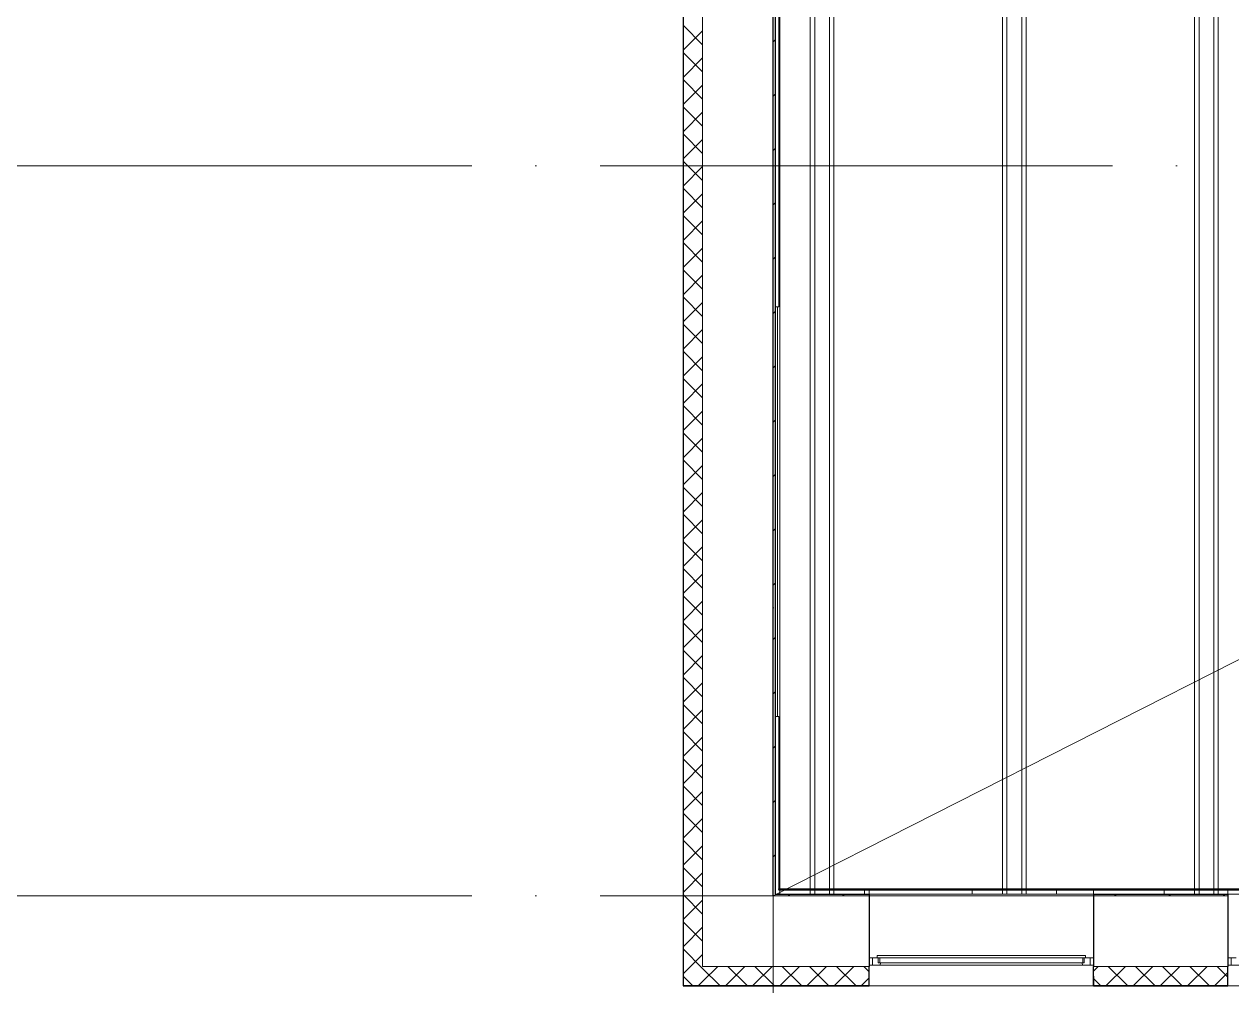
# Model space of a CAD drawing. Header units: millimetres. Extents: x -495897 to 1376592, y -28539 to 470976.
# Drawn here: x 244543 to 253970, y 377533 to 385043 of the extents above; entities that cross this region are included whole.
import ezdxf

# ---------------------------------------------------------------- set-up
doc = ezdxf.new("R2010")
doc.units = ezdxf.units.MM
doc.linetypes.add('ADSK_Линия сетки', pattern=[25, 20, -2.5, 0, -2.5])
doc.linetypes.add('ADSK_Сверху', pattern=[450, 300, -150])
for name, color, linetype, lineweight in [('_ Окна', 7, 'Continuous', 9), ('Линии', 7, 'Continuous', 9), ('Ограждение', 252, 'Continuous', 9), ('Окна', 252, 'Continuous', 9), ('Оси', 252, 'Continuous', 9), ('Перекрытие', 252, 'Continuous', 18), ('Стены внутренние', 7, 'Continuous', 18), ('Стены наружные', 7, 'Continuous', 18), ('Стены штриховка', 7, 'Continuous', 9)]:
    doc.layers.add(name, color=color, linetype=linetype, lineweight=lineweight)

# ---------------------------------------------------------------- blocks, each defined once
blk = doc.blocks.new('Перекрытия 2 - Перекрытия 1-1699410-3 этаж копия 1')
at = {"layer": 'Перекрытие', "ltscale": 100}
for p, q in [((-26283.5, 26705.3), (-26283.5, 15415.3)), ((-26046, 26705.3), (-26046, 15415.3)), ((-26011, 26705.3), (-26011, 15415.3)), ((-25896, 26705.3), (-25896, 15415.3)), ((-25861, 26705.3), (-25861, 15415.3)), ((-24546, 26705.3), (-24546, 15415.3)), ((-24511, 26705.3), (-24511, 15415.3)), ((-24396, 26705.3), (-24396, 15415.3)), ((-24361, 26705.3), (-24361, 15415.3)), ((-23046, 26705.3), (-23046, 15415.3)), ((-23011, 26705.3), (-23011, 15415.3)), ((-22896, 26705.3), (-22896, 15415.3)), ((-22861, 26705.3), (-22861, 15415.3)), ((-26283.5, 15410.3), (-26283.5, 15375.3)), ((-26046, 15410.3), (-26046, 15375.3)), ((-26011, 15410.3), (-26011, 15375.3)), ((-25896, 15410.3), (-25896, 15375.3)), ((-25861, 15410.3), (-25861, 15375.3)), ((-25623.5, 15410.3), (-25623.5, 15375.3)), ((-24783.5, 15410.3), (-24783.5, 15375.3)), ((-24546, 15410.3), (-24546, 15375.3)), ((-24511, 15410.3), (-24511, 15375.3)), ((-24396, 15410.3), (-24396, 15375.3)), ((-24361, 15410.3), (-24361, 15375.3)), ((-24123.5, 15410.3), (-24123.5, 15375.3)), ((-23283.5, 15410.3), (-23283.5, 15375.3)), ((-23046, 15410.3), (-23046, 15375.3)), ((-23011, 15410.3), (-23011, 15375.3)), ((-22896, 15410.3), (-22896, 15375.3)), ((-22861, 15410.3), (-22861, 15375.3))]:
    blk.add_line(p, q, dxfattribs=at)
blk = doc.blocks.new('3 этаж')
at = {"layer": '_ Окна', "color": 251, "true_color": 0x636466}
for p, q in [((251920.8, 17354.6), (251895.8, 17354.6)), ((251920.8, 17296.6), (251920.8, 17354.6)), ((253645.8, 17354.6), (253620.8, 17354.6)), ((253620.8, 17354.6), (253620.8, 17296.6)), ((254720.8, 17354.6), (254695.8, 17354.6)), ((254720.8, 17296.6), (254720.8, 17354.6)), ((251895.8, 17296.6), (251920.8, 17296.6)), ((253620.8, 17296.6), (253645.8, 17296.6)), ((254695.8, 17296.6), (254720.8, 17296.6))]:
    blk.add_line(p, q, dxfattribs=at)
at = {"layer": '_ Окна', "color": 251, "lineweight": 18, "true_color": 0x636466}
for p, q in [((251958.8, 17354.6), (251920.8, 17354.6)), ((251920.8, 17354.6), (251920.8, 17296.6)), ((251966.8, 17313.6), (251966.8, 17354.6)), ((253574.8, 17354.6), (253574.8, 17313.6)), ((253620.8, 17354.6), (253582.8, 17354.6)), ((253620.8, 17296.6), (253620.8, 17354.6)), ((254758.8, 17354.6), (254720.8, 17354.6)), ((254720.8, 17354.6), (254720.8, 17296.6)), ((251920.8, 17296.6), (251980.2, 17296.6)), ((251978.8, 17313.6), (251966.8, 17313.6)), ((251980.2, 17296.6), (251984.8, 17313.6)), ((253556.8, 17313.6), (253561.3, 17296.6)), ((253561.3, 17296.6), (253620.8, 17296.6)), ((253574.8, 17313.6), (253562.8, 17313.6)), ((254720.8, 17296.6), (254780.2, 17296.6))]:
    blk.add_line(p, q, dxfattribs=at)
at = {"layer": 'Линии', "color": 251, "linetype": 'ADSK_Сверху', "ltscale": 200, "true_color": 0x636466}
blk.add_line((251145.8, 17836.6), (273585.8, 29236.6), dxfattribs=at)
at = {"layer": 'Ограждение', "color": 251, "true_color": 0x636466}
blk.add_line((251180.8, 19236.6), (251180.8, 22436.6), dxfattribs=at)
at = {"layer": 'Окна', "color": 251, "true_color": 0x636466}
for p, q in [((251958.8, 17371.6), (253582.8, 17371.6)), ((251958.8, 17354.6), (251958.8, 17371.6)), ((253582.8, 17354.6), (251958.8, 17354.6)), ((251978.8, 17313.6), (251978.8, 17354.6)), ((253562.8, 17354.6), (253562.8, 17313.6)), ((253582.8, 17371.6), (253582.8, 17354.6)), ((253562.8, 17313.6), (251978.8, 17313.6)), ((251980.2, 17296.6), (253561.3, 17296.6))]:
    blk.add_line(p, q, dxfattribs=at)
at = {"layer": 'Оси', "color": 251, "linetype": 'ADSK_Линия сетки', "ltscale": 200, "true_color": 0x636466}
for p, q in [((251145.8, 34587.2), (251145.8, 13336.6)), ((308795.8, 23536.6), (237073.5, 23536.6)), ((308795.8, 17836.6), (237073.5, 17836.6))]:
    blk.add_line(p, q, dxfattribs=at)
at = {"layer": 'Стены внутренние', "color": 251, "lineweight": 30, "true_color": 0x636466}
for p, q in [((250443.8, 29938.6), (250443.8, 17134.6)), ((251145.8, 17836.6), (251145.8, 17836.6)), ((251895.8, 17836.6), (251895.8, 17286.6)), ((253645.8, 17836.6), (253645.8, 17286.6)), ((254695.8, 17836.6), (254695.8, 17286.6)), ((251895.8, 17134.6), (251895.8, 17286.6)), ((253645.8, 17134.6), (253645.8, 17286.6)), ((254695.8, 17134.6), (254695.8, 17286.6)), ((250443.8, 17134.6), (251895.8, 17134.6)), ((253645.8, 17134.6), (254695.8, 17134.6))]:
    blk.add_line(p, q, dxfattribs=at)
at = {"layer": 'Стены внутренние', "color": 251, "true_color": 0x636466}
for p, q in [((250595.8, 29786.6), (250595.8, 17286.6)), ((254695.8, 17836.6), (253645.8, 17836.6)), ((250595.8, 17286.6), (251895.8, 17286.6)), ((253645.8, 17286.6), (254695.8, 17286.6)), ((254695.8, 17286.6), (253645.8, 17286.6)), ((253645.8, 17134.6), (251895.8, 17134.6)), ((256445.8, 17134.6), (254695.8, 17134.6))]:
    blk.add_line(p, q, dxfattribs=at)
at = {"layer": 'Стены внутренние', "color": 251, "linetype": 'Continuous', "lineweight": 9, "true_color": 0x636466}
for p, q in [((250445.8, 24625.1), (250443.8, 24628.6)), ((250595.8, 24483.2), (250445.8, 24633.2)), ((250445.8, 24442.8), (250595.8, 24592.8)), ((250595.8, 24271.1), (250445.8, 24421.1)), ((250445.8, 24230.7), (250595.8, 24380.7)), ((250595.8, 24059), (250445.8, 24209)), ((250445.8, 24018.5), (250595.8, 24168.5)), ((250595.8, 23846.8), (250445.8, 23996.8)), ((250445.8, 23806.4), (250595.8, 23956.4)), ((250445.8, 23825.8), (250443.8, 23822.4)), ((250595.8, 23634.7), (250445.8, 23784.7)), ((250445.8, 23594.3), (250595.8, 23744.3)), ((250595.8, 23422.6), (250445.8, 23572.6)), ((250445.8, 23382.1), (250595.8, 23532.1)), ((250595.8, 23210.4), (250445.8, 23360.4)), ((250445.8, 23170), (250595.8, 23320)), ((250595.8, 22998.3), (250445.8, 23148.3)), ((250445.8, 22957.9), (250595.8, 23107.9)), ((250595.8, 22786.2), (250445.8, 22936.2)), ((250445.8, 22745.8), (250595.8, 22895.8)), ((250595.8, 22574), (250445.8, 22724)), ((250445.8, 22533.6), (250595.8, 22683.6)), ((250595.8, 22361.9), (250445.8, 22511.9)), ((250445.8, 22321.5), (250595.8, 22471.5)), ((250595.8, 22149.8), (250445.8, 22299.8)), ((250445.8, 22109.4), (250595.8, 22259.4)), ((250595.8, 21937.6), (250445.8, 22087.6)), ((250445.8, 21897.2), (250595.8, 22047.2)), ((250595.8, 21725.5), (250445.8, 21875.5)), ((250445.8, 21685.1), (250595.8, 21835.1)), ((250595.8, 21513.4), (250445.8, 21663.4)), ((250445.8, 21473), (250595.8, 21623)), ((250595.8, 21301.2), (250445.8, 21451.2)), ((250445.8, 21260.8), (250595.8, 21410.8)), ((250445.8, 21387.4), (250443.8, 21384)), ((250595.8, 21089.1), (250445.8, 21239.1)), ((250445.8, 21048.7), (250595.8, 21198.7)), ((250595.8, 20877), (250445.8, 21027)), ((250445.8, 20836.6), (250595.8, 20986.6)), ((250595.8, 20664.9), (250445.8, 20814.9)), ((250445.8, 20624.4), (250595.8, 20774.4)), ((250595.8, 20452.7), (250445.8, 20602.7)), ((250445.8, 20412.3), (250595.8, 20562.3)), ((250595.8, 20240.6), (250445.8, 20390.6)), ((250445.8, 20200.2), (250595.8, 20350.2)), ((250595.8, 20028.5), (250445.8, 20178.5)), ((250445.8, 20154.7), (250443.8, 20158.2)), ((250445.8, 19988), (250595.8, 20138)), ((250445.8, 19951.5), (250445.5, 19952)), ((250595.8, 19816.3), (250445.8, 19966.3)), ((250445.8, 19775.9), (250595.8, 19925.9)), ((250595.8, 19604.2), (250445.8, 19754.2)), ((250445.8, 19563.8), (250595.8, 19713.8)), ((250595.8, 19392.1), (250445.8, 19542.1)), ((250445.8, 19351.6), (250595.8, 19501.6)), ((250595.8, 19179.9), (250445.8, 19329.9)), ((250445.8, 19139.5), (250595.8, 19289.5)), ((250595.8, 18967.8), (250445.8, 19117.8)), ((250445.8, 18927.4), (250595.8, 19077.4)), ((250595.8, 18755.7), (250445.8, 18905.7)), ((250445.8, 18715.2), (250595.8, 18865.2)), ((250595.8, 18543.5), (250445.8, 18693.5)), ((250445.8, 18503.1), (250595.8, 18653.1)), ((250595.8, 18331.4), (250445.8, 18481.4)), ((250445.8, 18291), (250595.8, 18441)), ((250595.8, 18119.3), (250445.8, 18269.3)), ((250445.8, 18078.8), (250595.8, 18228.8)), ((250595.8, 17907.1), (250445.8, 18057.1)), ((250445.8, 17866.7), (250595.8, 18016.7)), ((250445.8, 17919.5), (250443.8, 17923)), ((250595.8, 17695), (250445.8, 17845)), ((250445.8, 17654.6), (250595.8, 17804.6)), ((250595.8, 17482.9), (250445.8, 17632.9)), ((250445.8, 17442.5), (250595.8, 17592.5)), ((250595.8, 17270.7), (250445.8, 17420.7)), ((250445.8, 17230.3), (250595.8, 17380.3)), ((250595.8, 17168.2), (250714.1, 17286.6)), ((250730, 17136.6), (250595.8, 17270.7)), ((250776.3, 17136.6), (250926.3, 17286.6)), ((250942.1, 17136.6), (250792.1, 17286.6)), ((250988.4, 17136.6), (251138.4, 17286.6)), ((251154.2, 17136.6), (251004.2, 17286.6)), ((251200.5, 17136.6), (251350.5, 17286.6)), ((251366.4, 17136.6), (251216.4, 17286.6)), ((251412.7, 17136.6), (251562.7, 17286.6)), ((251578.5, 17136.6), (251428.5, 17286.6)), ((251624.8, 17136.6), (251774.8, 17286.6)), ((251790.6, 17136.6), (251640.6, 17286.6)), ((251895.8, 17243.5), (251852.8, 17286.6)), ((253645.8, 17248.3), (253684, 17286.6)), ((253746.1, 17136.6), (253896.1, 17286.6)), ((253911.9, 17136.6), (253761.9, 17286.6)), ((253958.3, 17136.6), (254108.3, 17286.6)), ((254124.1, 17136.6), (253974.1, 17286.6)), ((254170.4, 17136.6), (254320.4, 17286.6)), ((254336.2, 17136.6), (254186.2, 17286.6)), ((254382.5, 17136.6), (254532.5, 17286.6)), ((254548.3, 17136.6), (254398.3, 17286.6)), ((254693.8, 17203.2), (254610.5, 17286.6)), ((250517.8, 17136.6), (250445.8, 17208.6)), ((250564.1, 17136.6), (250595.8, 17168.2)), ((251836.9, 17136.6), (251893.8, 17193.4)), ((253699.8, 17136.6), (253647.8, 17188.6)), ((254594.7, 17136.6), (254695.8, 17237.7)), ((250899, 17134.6), (250897.8, 17136.6)), ((251041.8, 17136.6), (251041.3, 17135.7)), ((251276.4, 17136.6), (251275.3, 17134.6)), ((253714.6, 17134.6), (253713.5, 17136.6)), ((253740.1, 17136.6), (253738.9, 17134.6)), ((254092, 17136.6), (254091, 17134.8))]:
    blk.add_line(p, q, dxfattribs=at)
at = {"layer": 'Стены наружные', "color": 251, "lineweight": 30, "true_color": 0x636466}
for p, q in [((251145.8, 17836.6), (251145.8, 29236.6)), ((251160.8, 29221.6), (251160.8, 17851.6)), ((251160.8, 17851.6), (251895.8, 17851.6)), ((251190.8, 17891.6), (273540.8, 17891.6)), ((251190.8, 17886.6), (251190.8, 17891.6)), ((273540.8, 17886.6), (251190.8, 17886.6)), ((251895.8, 17851.6), (251895.8, 17836.6)), ((253645.8, 17851.6), (254695.8, 17851.6)), ((253645.8, 17851.6), (253645.8, 17836.6)), ((254695.8, 17851.6), (254695.8, 17836.6))]:
    blk.add_line(p, q, dxfattribs=at)
at = {"layer": 'Стены наружные', "color": 251, "true_color": 0x636466}
for p, q in [((251190.8, 25736.6), (251190.8, 22436.6)), ((251160.8, 22436.6), (251190.8, 22436.6)), ((251160.8, 19236.6), (251190.8, 19236.6)), ((251190.8, 19236.6), (251190.8, 17891.6)), ((251145.8, 17836.6), (251895.8, 17836.6)), ((251190.8, 17886.6), (251190.8, 17881.6)), ((251190.8, 17881.6), (257495.8, 17881.6)), ((251895.8, 17851.6), (251895.8, 17881.6)), ((251895.8, 17851.6), (253645.8, 17851.6)), ((253645.8, 17881.6), (253645.8, 17851.6)), ((254695.8, 17851.6), (254695.8, 17881.6)), ((254695.8, 17851.6), (256445.8, 17851.6))]:
    blk.add_line(p, q, dxfattribs=at)
at = {"layer": 'Стены наружные', "color": 251, "linetype": 'Continuous', "lineweight": 9, "true_color": 0x636466}
for p, q in [((251145.8, 24506.4), (251160.8, 24521.4)), ((251145.8, 24082.1), (251160.8, 24097.1)), ((251145.8, 23657.9), (251160.8, 23672.9)), ((251145.8, 23233.6), (251160.8, 23248.6)), ((251145.8, 22809.4), (251160.8, 22824.4)), ((251145.8, 22385.1), (251160.8, 22400.1)), ((251145.8, 21960.8), (251160.8, 21975.8)), ((251145.8, 21536.6), (251160.8, 21551.6)), ((251145.8, 21112.3), (251160.8, 21127.3)), ((251145.8, 20688), (251160.8, 20703)), ((251145.8, 20263.8), (251160.8, 20278.8)), ((251145.8, 19839.5), (251160.8, 19854.5)), ((251145.8, 19415.2), (251160.8, 19430.2)), ((251145.8, 18991), (251160.8, 19006)), ((251145.8, 18566.7), (251160.8, 18581.7)), ((251145.8, 18142.5), (251160.8, 18157.5)), ((251264.1, 17836.6), (251279.1, 17851.6)), ((251688.4, 17836.6), (251703.4, 17851.6)), ((253809.7, 17836.6), (253824.7, 17851.6)), ((254234, 17836.6), (254249, 17851.6)), ((254658.3, 17836.6), (254673.3, 17851.6))]:
    blk.add_line(p, q, dxfattribs=at)
at = {"layer": 'Стены штриховка', "color": 251, "true_color": 0x636466}
for p, q in [((250445.8, 17134.6), (250445.8, 29938.6)), ((251895.8, 17286.6), (250595.8, 17286.6)), ((251893.8, 17210.6), (251893.8, 17136.6)), ((251895.8, 17210.6), (251893.8, 17210.6)), ((253647.8, 17210.6), (253645.8, 17210.6)), ((253647.8, 17136.6), (253647.8, 17210.6)), ((254693.8, 17210.6), (254693.8, 17136.6)), ((254695.8, 17210.6), (254693.8, 17210.6)), ((251893.8, 17136.6), (250443.8, 17136.6)), ((254693.8, 17136.6), (253647.8, 17136.6))]:
    blk.add_line(p, q, dxfattribs=at)
at = {"layer": 'Перекрытие', "color": 251, "true_color": 0x636466}
blk.add_blockref('Перекрытия 2 - Перекрытия 1-1699410-3 этаж копия 1', (277481.8, 2476.3), dxfattribs=at)

msp = doc.modelspace()

# ---------------------------------------------------------------- block references
msp.add_blockref('3 этаж', (-756.474, 360398.765))

doc.saveas('drawing.dxf')
